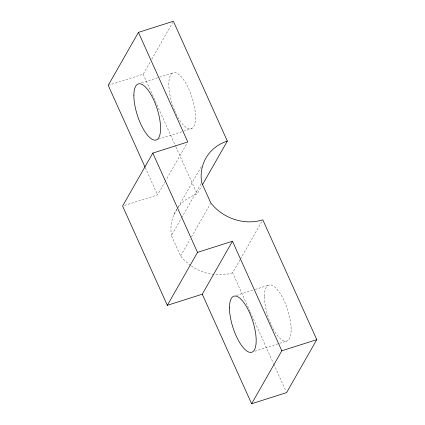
<?xml version="1.0" encoding="UTF-8"?>
<svg xmlns="http://www.w3.org/2000/svg" width="425" height="425" viewBox="0 0 425 425"><rect width="100%" height="100%" fill="white"/><g stroke="black" fill="none" stroke-linecap="round" stroke-linejoin="round"><path stroke-width="0.32" stroke-dasharray="2.12 1.59" d="M108.216 85.351L143.177 74.21L150.397 61.545M151.714 59.24L172.725 22.403M124.472 205.45L157.558 194.905L164.783 182.245M165.107 181.666L186.782 143.677M173.91 214.63L176.864 209.445M178.176 207.145L201.817 165.702M190.485 265.359A45.114 40.125 29.7 0 1 180.63 255.977L171.456 235.593L181.305 218.328M181.629 217.749L201.004 183.786M177.422 208.319A45.114 40.125 29.7 0 1 197.142 194.034L201.742 185.975M180.63 255.977L190.156 239.28M191.468 236.98L210.508 203.591M250.054 311.514L232.608 272.781L240.162 259.542M240.492 258.963L262.161 220.973M141.52 82.918L158.998 77.345M159.625 77.148L172.731 72.967M158.536 139.166L182.883 131.405M183.51 131.208L191.627 128.621M236.497 295.386L254.602 289.611M255.223 289.414L268.334 285.239M254.766 351.236L279.113 343.474M279.735 343.278L287.226 340.887M143.177 74.21L175.61 146.227M175.886 146.832L197.142 194.034M250.325 312.115L273.493 363.561M273.769 364.161L286.036 391.398M145.292 167.668L157.558 194.905M174.537 110.203A29.421 10.407 72.3 0 1 176.439 73.026A29.421 10.407 72.3 0 1 195.489 118.809A29.421 10.407 72.3 0 1 174.776 110.782M232.608 272.781A45.114 40.125 29.7 0 1 214.588 274.577M213.945 274.507A45.114 40.125 29.7 0 1 191.022 265.742M171.456 235.593A45.114 40.125 29.7 0 1 177.05 208.861M264.435 296.666A29.421 10.407 72.3 0 0 284.463 341.142A29.421 10.407 72.3 0 0 284.442 301.378A29.421 10.407 72.3 0 0 264.435 296.666"/><path stroke-width="0.64" d="M202.396 184.827L227.348 141.079L173.384 21.25L138.423 32.39L108.216 85.351L145.015 167.062M138.423 32.39L187.765 141.95L152.803 153.09L122.597 206.051L167.317 305.336L202.273 294.196L232.48 241.235L281.823 350.79L251.616 403.75L202.273 294.196M167.317 305.336L197.524 252.376L232.48 241.235M227.348 141.079A45.114 40.125 29.7 0 0 201.657 182.638L210.837 203.017A45.114 40.125 29.7 0 0 262.815 219.821L316.784 339.649L286.578 392.61L251.616 403.75M281.823 350.79L316.784 339.649M152.803 153.09L197.524 252.376M133.87 95.54A29.421 10.407 72.3 0 0 153.903 140.016A29.421 10.407 72.3 0 0 153.882 100.257A29.421 10.407 72.3 0 0 133.87 95.54M229.473 307.806A29.421 10.407 72.3 0 0 249.507 352.283A29.421 10.407 72.3 0 0 249.486 312.524A29.421 10.407 72.3 0 0 229.473 307.806"/></g></svg>
